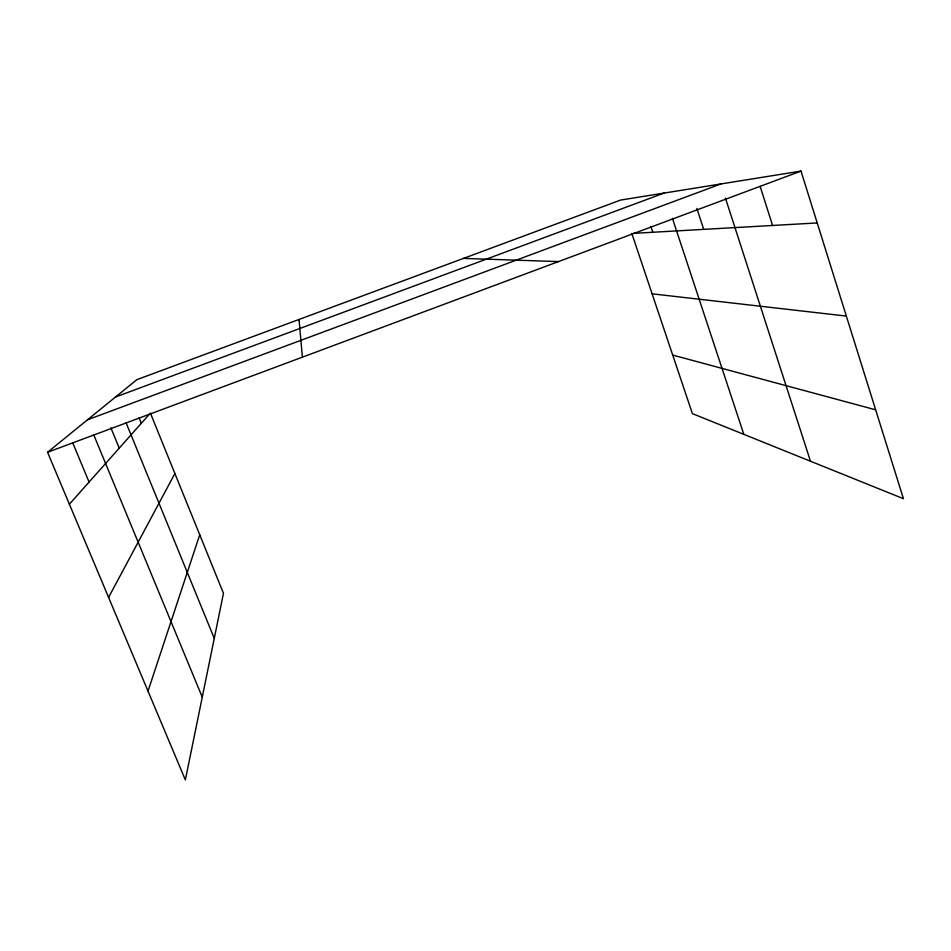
<?xml version="1.0" encoding="UTF-8"?>
<svg xmlns="http://www.w3.org/2000/svg" width="951" height="951" viewBox="0 0 951 951"><rect width="100%" height="100%" fill="white"/><g stroke="black" fill="none" stroke-linecap="round" stroke-linejoin="round"><path stroke-width="1.43" d="M148.011 691.127L199.734 534.795M108.592 597.406L174.889 473.515M69.387 504.196L150.401 413.091L223.473 593.353L185.35 779.915L47.55 452.272L136.849 379.675L620.587 200.067L801.004 171.085L903.45 498.704L692.399 413.626L631.809 233.447M87.504 419.795L720.882 183.959M47.55 452.272L801.004 171.085M115.546 396.995L664.071 193.077M633.211 233.375L817.218 222.938M463.482 258.399L558.487 261.584M652.113 293.823L846.342 316.077M672.714 355.08L875.657 409.822M72.692 442.726L89.073 482.05M93.721 434.809L202.254 697.154M110.898 427.855L119.232 448.135M126.055 422.696L214.272 638.394M139.108 417.834L141.33 423.29M650.995 226.802L652.814 232.258M672.416 218.302L743.837 434.357M696.857 208.412L703.716 229.369M725.423 198.034L810.478 461.223M760.17 186.432L772.592 225.47M299.03 319.453L302.394 357.16"/></g></svg>
